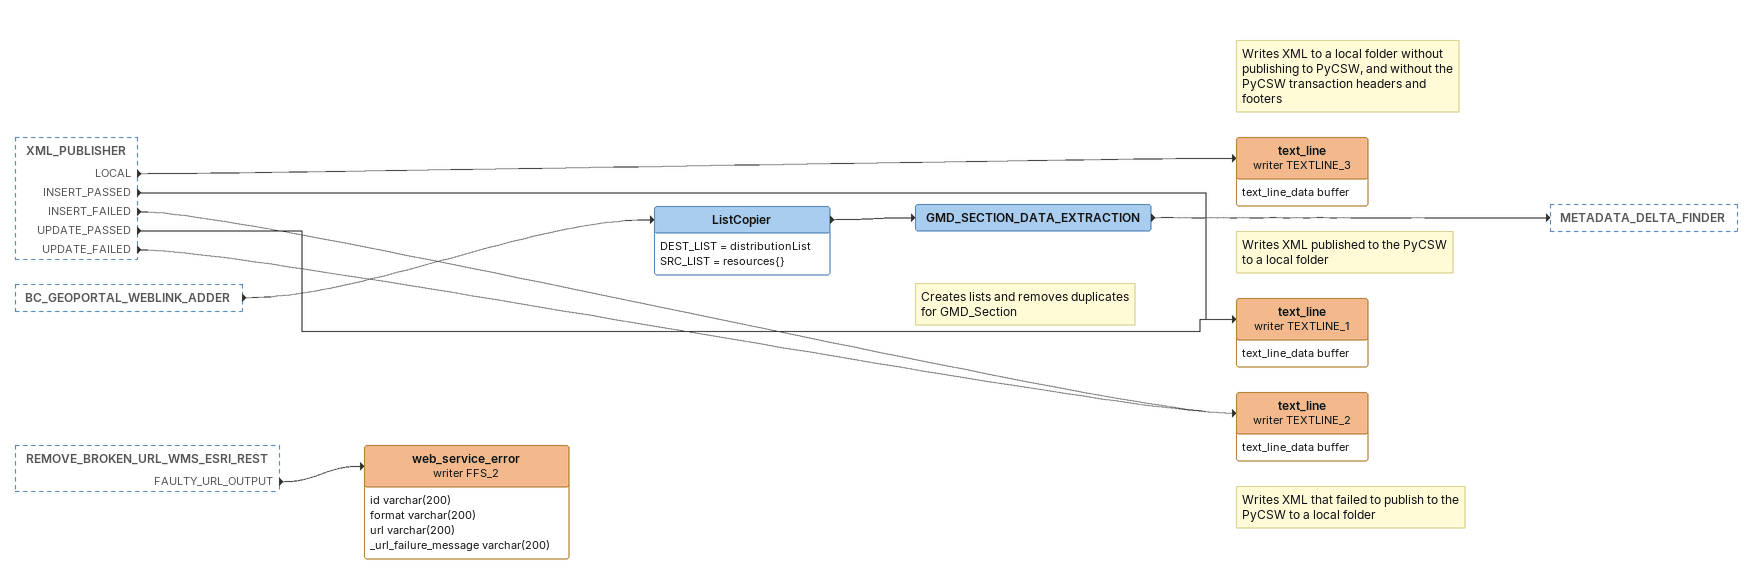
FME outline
XML_PUBLISHER [outside]
    LOCAL -> text_line (writer TEXTLINE_3)
    INSERT_PASSED -> text_line (writer TEXTLINE_1)
    INSERT_FAILED -> text_line (writer TEXTLINE_2)
    UPDATE_PASSED -> text_line (writer TEXTLINE_1)
    UPDATE_FAILED -> text_line (writer TEXTLINE_2)
BC_GEOPORTAL_WEBLINK_ADDER [outside]
    -> ListCopier
REMOVE_BROKEN_URL_WMS_ESRI_REST [outside]
    FAULTY_URL_OUTPUT -> web_service_error (writer FFS_2)
ListCopier
    DEST_LIST = distributionList
    SRC_LIST = resources{}
    -> GMD_SECTION_DATA_EXTRACTION
Note: Creates lists and removes duplicates for GMD_Section
GMD_SECTION_DATA_EXTRACTION
    -> METADATA_DELTA_FINDER
web_service_error (writer FFS_2)
    attributes: id varchar(200), format varchar(200), url varchar(200), _url_failure_message varchar(200)
Note: Writes XML to a local folder without publishing to PyCSW, and without the PyCSW transaction headers and footers
text_line (writer TEXTLINE_3)
    attributes: text_line_data buffer
Note: Writes XML published to the PyCSW to a local folder
text_line (writer TEXTLINE_1)
    attributes: text_line_data buffer
Note: Writes XML that failed to publish to the PyCSW to a local folder
text_line (writer TEXTLINE_2)
    attributes: text_line_data buffer
